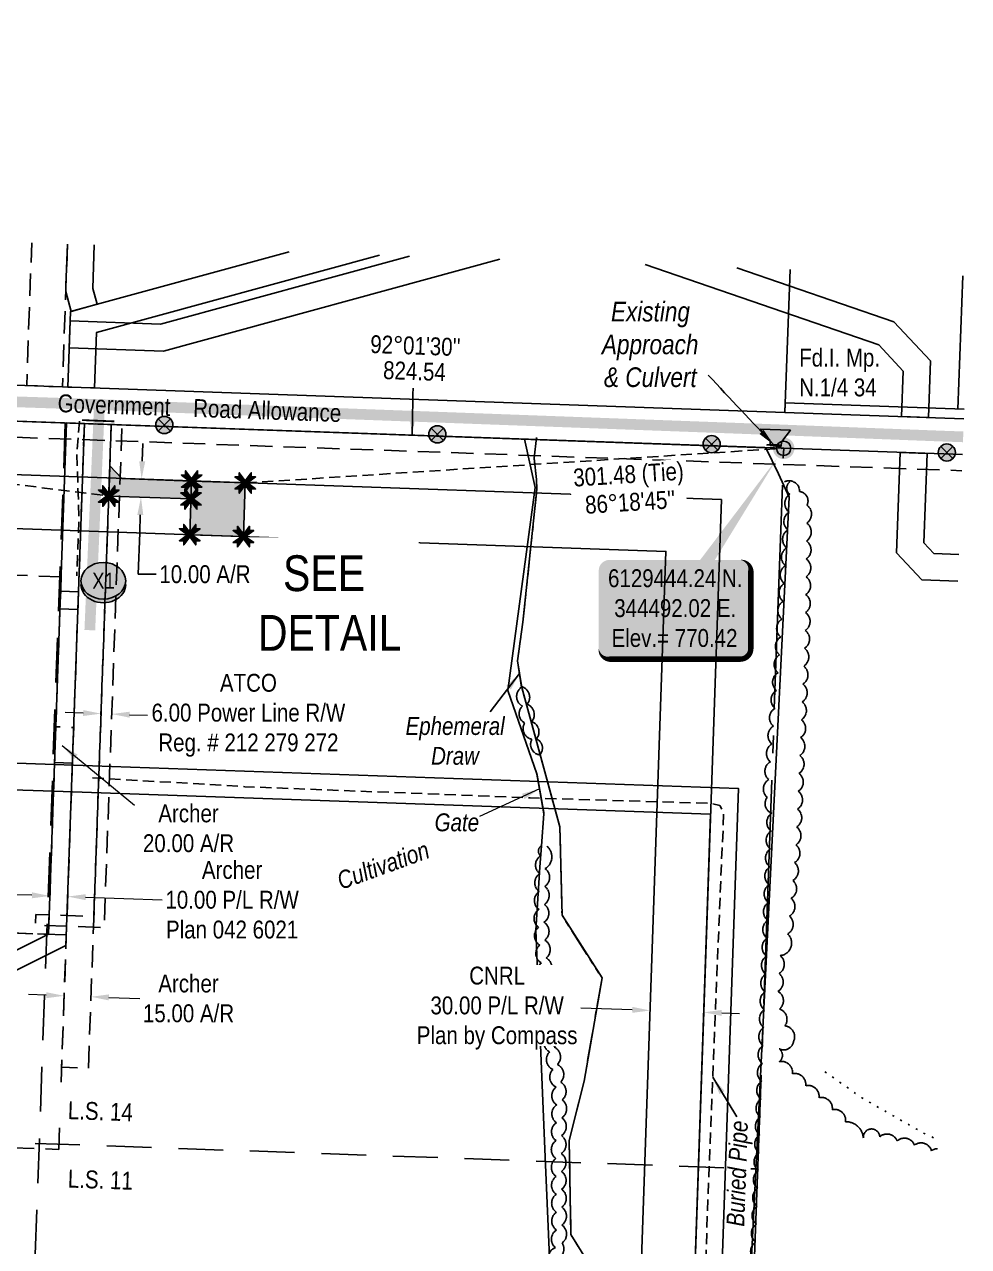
# Model space of a CAD drawing. Extents: x 342350 to 345869, y 6127530 to 6133698.
# Drawn here: x 344068 to 344595, y 6128998 to 6129681 of the extents above; entities that cross this region are included whole.
import ezdxf
from ezdxf.enums import TextEntityAlignment as Align

# ---------------------------------------------------------------- set-up
doc = ezdxf.new("R2010")
doc.units = 0
doc.header["$LTSCALE"] = 5
doc.header["$PDSIZE"] = 0.5
for name, pattern in [('0', [1, 1, 0]), ('foc-ACCESSROAD', [3.75, 2.5, -1.25]), ('foc-FLOWLINE', [3.75, 2.5, -1.25]), ('foc-LSD', [8, 5, -3]), ('foc-QUARTERLINE', [33, 25, -3, 2, -3]), ('foc-TIELINE', [1.875, 1.25, -0.625]), ('foc-TOPO', [1, 0.2, -0.8]), ('foc-TOPO-ephemeral', [6.25, 3.125, -0.625, 0.625, -0.625, 0.625, -0.625]), ('POWERLINE5', [7.8, 2.4, -0.6, 0.6, -0.6, 0.6, -0.6, 2.4]), ('UG_PIPE', [1.875, 1.25, -0.625])]:
    doc.linetypes.add(name, pattern=pattern)
doc.layers.get('Defpoints').update_dxf_attribs({"color": 9})
for name, color, linetype in [('AS-FENCE', 48, 'foc-FENCE'), ('AS-PIPE-UG', 44, 'UG_PIPE'), ('AS-PIPE-UG-T', 44, 'Continuous'), ('AS-POWER', 104, 'foc-POWER'), ('AS-POWER-EXISTING', 72, 'POWERLINE5'), ('AS-ROADS', 254, 'Continuous'), ('C-RW', 13, 'Continuous'), ('DETAIL-T', 7, 'Continuous'), ('F-AR', 190, 'foc-ACCESSROAD'), ('F-EZE', 190, 'foc-FLOWLINE'), ('F-RW', 190, 'Continuous'), ('F-WS', 190, 'foc-ACCESSROAD'), ('L-BD', 7, 'Continuous'), ('L-MON', 1, 'Continuous'), ('L-QSEC', 8, 'foc-QUARTERLINE'), ('L-ROAD-T', 7, 'Continuous'), ('L-SEC', 7, 'Continuous'), ('L-SECTION-LSD', 7, 'foc-LSD'), ('L-TIE', 7, 'foc-TIELINE'), ('L-TITLEDB', 4, 'Continuous'), ('P-CROSSINGS', 250, 'Continuous'), ('P-PROPOSED', 10, 'Continuous'), ('P-PROPOSED-H', 21, 'Continuous'), ('P-TXT', 4, 'Continuous'), ('T-BUSH', 110, '0'), ('T-DRAW', 143, 'foc-TOPO-ephemeral'), ('T-GENERAL', 48, 'foc-TOPO'), ('T-WATER-T', 170, 'Continuous')]:
    doc.layers.add(name, color=color, linetype=linetype)
for name, color, linetype, lineweight in [('AS-GENERAL', 48, 'Continuous', 18), ('C-RW-T', 13, 'Continuous', 9), ('F-AR-T', 190, 'Continuous', 9), ('F-EZE-T', 190, 'Continuous', 9), ('F-RW-T', 190, 'Continuous', 9), ('T-TEXT', 48, 'Continuous', 18)]:
    doc.layers.add(name, color=color, linetype=linetype, lineweight=lineweight)
doc.styles.add('100L', font='ARIALN.TTF', dxfattribs={"height": 11})
doc.styles.add('80', font='ARIALN.TTF', dxfattribs={"height": 10})
doc.styles.add('80CG', font='ARIALN.TTF', dxfattribs={"height": 10})
doc.styles.add('80L', font='ARIALN.TTF', dxfattribs={"height": 10})
doc.styles.add('80LS', font='ARIALNI.TTF', dxfattribs={"height": 10})
doc.styles.add('Crossing', font='ARIALN.TTF', dxfattribs={"height": 10})
doc.styles.add('foc-LtypeFont', font='ARIALN.TTF', dxfattribs={"height": 7.35})
doc.linetypes.add('foc-FENCE', pattern='A,10,-1,["X",foc-LtypeFont,S=0.2,R=0,X=-0.625,Y=-0.75],-1.24', length=12.24)
doc.linetypes.add('foc-POWER', pattern='A,6,-1,["P",foc-LtypeFont,S=0.2,R=0,X=-0.625,Y=-0.75],-1.24,4', length=12.24)
doc.linetypes.add('foc-TOPO-flowdirection-NOLINE', pattern='A,0,[">",foc-LtypeFont,S=0.3,R=0,X=0,Y=-0.945],-20,[">",foc-LtypeFont,S=0.3,R=0,X=0,Y=-0.945],0', length=20)
doc.dimstyles.new('Compass 5 000', dxfattribs={"dimscale": 5, "dimtxt": 9, "dimasz": 2, "dimexe": 0.2, "dimexo": 0.0625, "dimgap": 0.5, "dimtad": 0, "dimtih": 1, "dimtoh": 1, "dimzin": 0, "dimdsep": 46, "dimtxsty": '80CG', "dimcen": 0.1, "dimse1": 1, "dimse2": 1, "dimclrd": 256, "dimclrt": 256, "dimaunit": 1, "dimadec": 4, "dimazin": 0, "dimtfac": 0.06, "dimtofl": 0, "dimtmove": 0, "dimatfit": 1, "dimfxl": 0.2, "dimtolj": 1, "dimtzin": 0, "dimlwd": -1, "dimarcsym": 0})

# ---------------------------------------------------------------- blocks, each defined once
blk = doc.blocks.new('fdia')
at = {"color": 255, "const_width": 1}
blk.add_lwpolyline([(-0.5, 0, 1), (0.5, 0, 1)], format="xyb", close=True, dxfattribs=at)
blk = doc.blocks.new('Fdiaa')
blk.add_blockref('fdia', (0, 0))
blk = doc.blocks.new('fdib')
at = {"color": 1, "const_width": 1.6}
blk.add_lwpolyline([(-0.4, 0, 1), (0.4, 0, 1)], format="xyb", close=True, dxfattribs=at)
at = {"color": 1}
blk.add_circle((0, 0), 0.8, dxfattribs=at)
blk = doc.blocks.new('Fdibb')
blk.add_blockref('fdib', (0, 0))
blk = doc.blocks.new('fdicc')
for name in ['Fdibb', 'Fdiaa']:
    blk.add_blockref(name, (0, 0))
blk = doc.blocks.new('FDI')
blk.add_blockref('fdicc', (0, 0))
blk = doc.blocks.new('POWERPOLE')
h = blk.add_hatch(color=255)
edge = h.paths.add_edge_path()
edge.add_arc((0, 0), 0.96, 0, 360)
at = {"linetype": 'Continuous'}
for p, q in [((0.68, -0.68), (-0.68, 0.68)), ((-0.68, -0.68), (0.68, 0.68))]:
    blk.add_line(p, q, dxfattribs=at)
blk.add_circle((0, 0), 0.96, dxfattribs=at)
blk = doc.blocks.new('*D481')
at = {"layer": 'Defpoints', "color": 0, "transparency": 16777216}
for p in [(344083.5, 6129236.08), (344093.49, 6129235.74), (344092.02, 6129193.65)]:
    blk.add_point(p, dxfattribs=at)
at = {"layer": 'F-RW-T', "transparency": 16777216}
for p, q in [((344072.03, 6129194.35), (344062.04, 6129194.7)), ((344102.01, 6129193.3), (344144.78, 6129191.81))]:
    blk.add_line(p, q, dxfattribs=at)
for points in [[(344072.09, 6129196.02), (344071.97, 6129192.69), (344082.02, 6129194)], [(344102.07, 6129194.97), (344101.95, 6129191.64), (344092.02, 6129193.65)]]:
    blk.add_solid(points, dxfattribs=at)
at = {"layer": 'F-RW-T', "transparency": 16777216, "insert": (344183.86, 6129191.81), "char_height": 10, "attachment_point": 5, "style": '80CG'}
blk.add_mtext('\\A1;Archer\\P10.00 P/L R/W\\PPlan 042 6021', dxfattribs=at)
blk = doc.blocks.new('*D489')
at = {"layer": 'Defpoints', "color": 0, "transparency": 16777216}
for p in [(343766.46, 6129469.91), (344250.03, 6129452.79), (344249.71, 6129443.81)]:
    blk.add_point(p, dxfattribs=at)
at = {"layer": 'F-EZE-T', "transparency": 16777216}
for p, q in [((343766.82, 6129479.9), (343768.68, 6129532.68)), ((343768.68, 6129532.68), (343778.68, 6129532.68)), ((343765.79, 6129450.93), (343765.44, 6129440.94))]:
    blk.add_line(p, q, dxfattribs=at)
for points in [[(343765.15, 6129479.96), (343768.48, 6129479.84), (343766.46, 6129469.91)], [(343764.13, 6129450.99), (343767.46, 6129450.87), (343766.14, 6129460.92)]]:
    blk.add_solid(points, dxfattribs=at)
at = {"layer": 'F-EZE-T', "transparency": 16777216, "insert": (343839.93, 6129532.68), "char_height": 10, "attachment_point": 5, "style": '80CG'}
blk.add_mtext('\\A1;ATCO\\P9.00 Transmission Line\\PReg. # 082 121 244\\P9.00 Power Line R/W\\PReg. # 882 113 302', dxfattribs=at)
blk = doc.blocks.new('*D490')
at = {"layer": 'Defpoints', "color": 0, "transparency": 16777216}
for p in [(344091.76, 6129186.69), (344106.74, 6129186.16), (344105.03, 6129137.63)]:
    blk.add_point(p, dxfattribs=at)
at = {"layer": 'F-AR-T', "transparency": 16777216}
for p, q in [((344080.05, 6129138.52), (344070.05, 6129138.87)), ((344115.02, 6129137.28), (344132.23, 6129136.67))]:
    blk.add_line(p, q, dxfattribs=at)
for points in [[(344080.11, 6129140.18), (344079.99, 6129136.85), (344090.04, 6129138.16)], [(344115.08, 6129138.95), (344114.96, 6129135.61), (344105.03, 6129137.63)]]:
    blk.add_solid(points, dxfattribs=at)
at = {"layer": 'F-AR-T', "transparency": 16777216, "insert": (344159.51, 6129136.67), "char_height": 10, "attachment_point": 5, "style": '80CG'}
blk.add_mtext('\\A1;Archer\\P15.00 A/R', dxfattribs=at)
blk = doc.blocks.new('*D491')
at = {"layer": 'Defpoints', "color": 0, "transparency": 16777216}
for p in [(344110.91, 6129303.95), (344116.91, 6129303.74), (344110.63, 6129295.9)]:
    blk.add_point(p, dxfattribs=at)
at = {"layer": 'F-EZE-T', "transparency": 16777216}
for p, q in [((344100.63, 6129296.25), (344090.64, 6129296.6)), ((344126.62, 6129295.33), (344136.61, 6129294.98))]:
    blk.add_line(p, q, dxfattribs=at)
for points in [[(344100.69, 6129297.92), (344100.57, 6129294.59), (344110.63, 6129295.9)], [(344126.67, 6129297), (344126.56, 6129293.67), (344116.62, 6129295.69)]]:
    blk.add_solid(points, dxfattribs=at)
at = {"layer": 'F-EZE-T', "transparency": 16777216, "insert": (344192.97, 6129294.98), "char_height": 10, "attachment_point": 5, "style": '80CG'}
blk.add_mtext('\\A1;ATCO\\P6.00 Power Line R/W\\PReg. # 212 279 272', dxfattribs=at)
blk = doc.blocks.new('*D632')
at = {"layer": 'C-RW-T', "transparency": 16777216}
for p, q in [((344407.43, 6129130.31), (344378.66, 6129131.3)), ((344457.4, 6129128.59), (344467.39, 6129128.25))]:
    blk.add_line(p, q, dxfattribs=at)
for points in [[(344407.49, 6129131.97), (344407.38, 6129128.64), (344417.43, 6129129.96)], [(344457.45, 6129130.26), (344457.34, 6129126.93), (344447.4, 6129128.93)]]:
    blk.add_solid(points, dxfattribs=at)
at = {"layer": 'Defpoints', "color": 0, "transparency": 16777216}
for p in [(344447.4, 6129128.93), (344416.63, 6129106.82), (344446.61, 6129105.79)]:
    blk.add_point(p, dxfattribs=at)
at = {"layer": 'C-RW-T', "transparency": 16777216, "insert": (344331.93, 6129131.3), "char_height": 10, "attachment_point": 5, "style": '80CG', "bg_fill": 3, "box_fill_scale": 1.1, "bg_fill_color": 256, "bg_fill_true_color": 13158600, "bg_fill_transparency": 0}
blk.add_mtext('\\A1;CNRL\\P30.00 P/L R/W\\PPlan by Compass', dxfattribs=at)
blk = doc.blocks.new('*D842')
at = {"layer": 'Defpoints', "color": 0, "linetype": 'Continuous', "transparency": 16777216}
for p in [(344139.39, 6129426.75), (344132.94, 6129416.98), (344139.03, 6129416.76)]:
    blk.add_point(p, dxfattribs=at)
at = {"layer": 'P-TXT', "transparency": 16777216}
for p, q in [((344133.64, 6129436.96), (344133.99, 6129446.96)), ((344132.58, 6129406.98), (344132.23, 6129396.99)), ((344131.41, 6129373.81), (344132.23, 6129396.99)), ((344141.41, 6129373.81), (344131.41, 6129373.81))]:
    blk.add_line(p, q, dxfattribs=at)
at = {"layer": 'P-TXT', "linetype": 'Continuous', "transparency": 16777216}
for points in [[(344131.97, 6129437.02), (344135.31, 6129436.9), (344133.29, 6129426.97)], [(344130.92, 6129407.04), (344134.25, 6129406.93), (344132.94, 6129416.98)]]:
    blk.add_solid(points, dxfattribs=at)
at = {"layer": 'P-TXT', "linetype": 'Continuous', "transparency": 16777216, "insert": (344168.7, 6129373.81), "char_height": 10, "attachment_point": 5, "style": '80CG'}
blk.add_mtext('\\A1;10.00 A/R', dxfattribs=at)
blk = doc.blocks.new('xing2')
h = blk.add_hatch(color=50)
h.dxf.hatch_style = 1
edge = h.paths.add_edge_path()
edge.add_ellipse((0, 0), major_axis=(-12.5, 0), ratio=0.816297, start_angle=0, end_angle=360)
h = blk.add_hatch(color=250)
h.dxf.hatch_style = 1
edge = h.paths.add_edge_path()
edge.add_ellipse((0, -2.05), major_axis=(-12.5, 0), ratio=0.816297, start_angle=0, end_angle=180)
edge.add_line((12.5, -2.05), (12.5, 0))
edge.add_ellipse((0, 0), major_axis=(-12.5, 0), ratio=0.816297, start_angle=0, end_angle=180, ccw=False)
edge.add_line((-12.5, 0), (-12.5, -2.05))
at = {"color": 250}
blk.add_ellipse((0, 0), major_axis=(-12.5, 0), ratio=0.816297, dxfattribs=at)
blk.add_ellipse((0, -2.05), major_axis=(-12.5, 0), ratio=0.816297, start_param=0, end_param=3.141593, dxfattribs=at)
at = {"color": 250, "style": 'Crossing'}
blk.add_attdef('CROSSING', text='', height=9, dxfattribs=at).set_placement((0.09, 0.02), align=Align.MIDDLE_CENTER)
at = {"color": 250, "style": 'Crossing', "flags": 1}
for tag, p in [('OWNER', (0.09, -12.49)), ('DESCRIPTION', (0.09, -25.77)), ('LOCATION', (0.09, -39.3)), ('DWG_REF', (0.09, -52.84))]:
    blk.add_attdef(tag, text='', height=9, dxfattribs=at).set_placement(p, align=Align.MIDDLE_CENTER)
blk = doc.blocks.new('*U851')
h = blk.add_hatch(color=254)
edge = h.paths.add_edge_path()
edge.add_line((-36.5, -28.5), (36.5, -28.5))
edge.add_arc((36.5, -22.5), 6, 270, 360)
edge.add_line((42.5, -22.5), (42.5, 21))
edge.add_arc((36.5, 21), 6, 0, 90)
edge.add_line((36.5, 27), (-36.5, 27))
edge.add_arc((-36.5, 21), 6, 90, 180)
edge.add_line((-42.5, 21), (-42.5, -22.5))
edge.add_arc((-36.5, -22.5), 6, 180, 270)
at = {"color": 1, "flags": 128}
blk.add_lwpolyline([(57.56, 84.29, 0, 10, 0), (0, 0, 5, 5, 0)], format="xyseb", dxfattribs=at)
blk.add_lwpolyline([(-36.5, -28.5, 3, 3, 0), (36.5, -28.5, 3, 3, 0.414214), (42.5, -22.5, 3, 3, 0), (42.5, 21, 3, 0, 0.414214), (36.5, 27, 0, 0, 0), (-36.5, 27, 0, 0, 0.414214), (-42.5, 21, 0, 0, 0), (-42.5, -22.5, 0, 3, 0.414214)], format="xyseb", close=True, dxfattribs=at)
at = {"color": 1, "style": '80'}
blk.add_attdef('ENTER_TEXT_001', (-35.99, -5), '', height=10, dxfattribs=at)
blk = doc.blocks.new('TEMP')
h = blk.add_hatch(color=255)
h.dxf.hatch_style = 1
h.paths.add_polyline_path([(0, 0.25), (-0.67, 1.15), (-0.67, 0.67), (-1.15, 0.67), (-0.25, 0), (-1.15, -0.67), (-0.67, -0.67), (-0.67, -1.15), (0, -0.25), (0.67, -1.15), (0.67, -0.67), (1.15, -0.67), (0.25, 0), (1.15, 0.67), (0.67, 0.67), (0.67, 1.15)])
h.paths.add_polyline_path([(0.57, 0.85), (0.57, 0.57), (0.85, 0.57), (0.08, 0), (0.85, -0.57), (0.57, -0.57), (0.57, -0.85), (0, -0.08), (-0.57, -0.85), (-0.57, -0.57), (-0.85, -0.57), (-0.08, 0), (-0.85, 0.57), (-0.57, 0.57), (-0.57, 0.85), (0, 0.08)], flags=16)
h = blk.add_hatch(color=1)
h.dxf.hatch_style = 1
h.paths.add_polyline_path([(0, 0.08), (-0.57, 0.85), (-0.57, 0.57), (-0.85, 0.57), (-0.08, 0), (-0.85, -0.57), (-0.57, -0.57), (-0.57, -0.85), (0, -0.08), (0.57, -0.85), (0.57, -0.57), (0.85, -0.57), (0.08, 0), (0.85, 0.57), (0.57, 0.57), (0.57, 0.85)])
at = {"color": 1}
for p, q in [((-0.08, 0), (0.08, 0)), ((0, 0.08), (0, -0.08))]:
    blk.add_line(p, q, dxfattribs=at)
at = {"color": 255, "flags": 128}
blk.add_lwpolyline([(-0.25, 0), (-1.15, 0.67), (-0.67, 0.67), (-0.67, 1.15), (0, 0.25), (0.67, 1.15), (0.67, 0.67), (1.15, 0.67), (0.25, 0), (1.15, -0.67), (0.67, -0.67), (0.67, -1.15), (0, -0.25), (-0.67, -1.15), (-0.67, -0.67), (-1.15, -0.67)], close=True, dxfattribs=at)
at = {"color": 1, "flags": 128}
blk.add_lwpolyline([(-0.08, 0), (-0.85, 0.57), (-0.57, 0.57), (-0.57, 0.85), (0, 0.08), (0.57, 0.85), (0.57, 0.57), (0.85, 0.57), (0.08, 0), (0.85, -0.57), (0.57, -0.57), (0.57, -0.85), (0, -0.08), (-0.57, -0.85), (-0.57, -0.57), (-0.85, -0.57)], close=True, dxfattribs=at)

msp = doc.modelspace()

# ---------------------------------------------------------------- hatches: boundary and pattern name
at = {"layer": 'AS-ROADS'}
h = msp.add_hatch(color=256, dxfattribs=at)
h.dxf.hatch_style = 1
h.paths.add_polyline_path([(344478.955, 6129454.958), (344484.338, 6129448.801), (344484.63, 6129445.763), (344490.491, 6129445.118), (344490.998, 6129448.083), (344495.751, 6129454.314)])
at = {"layer": 'P-PROPOSED-H', "linetype": 'Continuous'}
h = msp.add_hatch(color=256, dxfattribs=at)
h.dxf.hatch_style = 1
h.paths.add_polyline_path([(344115.284, 6129427.539), (344115.532, 6129434.533), (344122.278, 6129427.292), (344161.245, 6129425.914), (344160.892, 6129415.923), (344114.93, 6129417.548)])
h = msp.add_hatch(color=256, dxfattribs=at)
h.dxf.hatch_style = 1
h.paths.add_polyline_path([(344191.22, 6129424.854), (344190.16, 6129394.88), (344160.185, 6129395.94), (344161.245, 6129425.914)])

# ---------------------------------------------------------------- linework, layer by layer
at = {"layer": 'AS-FENCE', "flags": 128}
for points in [[(343688.274, 6129472.673), (344482.09, 6129444.574)], [(344356.246, 6129110.722), (344353.616, 6129174.842), (344355.76, 6129210.06), (344356.674, 6129222.066), (344358.088, 6129239.938), (344354.128, 6129262.228), (344337.974, 6129308.892), (344353.232, 6129422.286), (344347.243, 6129449.361)], [(344482.09, 6129444.574), (344489.062, 6129429.962), (344495.024, 6129416.864), (344470.614, 6128923.982), (344461.045, 6128635.523), (344462.445, 6128633.562), (344460.444, 6128539.238)], [(344367.005, 6128850.423), (344364.295, 6128918.259), (344358.665, 6129052.477), (344356.246, 6129110.722)]]:
    msp.add_lwpolyline(points, dxfattribs=at)
at = {"layer": 'AS-FENCE', "const_width": 1, "flags": 128}
msp.add_lwpolyline([(344358.088, 6129239.938), (344354.128, 6129262.228)], dxfattribs=at)
at = {"layer": 'AS-GENERAL', "const_width": 1, "flags": 128}
for points in [[(344118.012, 6129459.291), (344100.032, 6129460.009)], [(344482.415, 6129446.207), (344490.853, 6129446.006)]]:
    msp.add_lwpolyline(points, dxfattribs=at)
at = {"layer": 'AS-PIPE-UG', "flags": 128}
for points in [[(344098.6, 6129459.371), (344097.084, 6129441.763), (344098.333, 6129405.126), (344097.044, 6129372.982)], [(344434.194, 6128540.165), (344438.374, 6128641.044), (344441.078, 6128772.75), (344450.006, 6129034.047), (344457.579, 6129220.59), (344458.242, 6129231.349), (344458.385, 6129241.194), (344456.272, 6129244.613), (344451.499, 6129245.731), (344350.392, 6129248.815), (344191.012, 6129255.083), (344105.312, 6129260.11)]]:
    msp.add_lwpolyline(points, dxfattribs=at)
at = {"layer": 'AS-POWER', "flags": 128}
msp.add_lwpolyline([(343688.274, 6129472.673), (344492.02, 6129444.239), (344591.936, 6129440.706)], dxfattribs=at)
msp.add_lwpolyline([(344088.06, 6129364.428), (344098.052, 6129364.075), (344097.7, 6129354.084), (344087.708, 6129354.436)], close=True, dxfattribs=at)
at = {"layer": 'AS-ROADS', "const_width": 5.999, "flags": 128}
for points in [[(343568.63, 6129487.011), (343686.253, 6129482.555), (344098.452, 6129469.069), (344478.702, 6129454.968), (344581.91, 6129451.011), (344592.293, 6129450.654)], [(344109.631, 6129465.967), (344104.368, 6129342.564)]]:
    msp.add_lwpolyline(points, dxfattribs=at)
at = {"layer": 'AS-ROADS', "flags": 128}
msp.add_lwpolyline([(344478.955, 6129454.958), (344484.338, 6129448.801), (344484.63, 6129445.763), (344490.491, 6129445.118), (344490.998, 6129448.083), (344495.751, 6129454.314)], close=True, dxfattribs=at)
at = {"layer": 'C-RW', "flags": 128}
msp.add_lwpolyline([(344427.182, 6128540.413), (344457.25, 6129415.551), (343949.752, 6129433.439), (343823.648, 6129315.922), (343682.686, 6129320.891), (343681.583, 6129290.918), (343835.007, 6129285.51), (343961.111, 6129403.027), (344426.246, 6129386.632), (344397.207, 6128541.473)], dxfattribs=at)
at = {"layer": 'F-AR', "flags": 128}
for points in [[(344101.358, 6129458.059), (344088.631, 6129098.304), (344103.618, 6129097.773), (344116.345, 6129457.529)], [(344084.665, 6129268.553), (344094.642, 6129268.2), (344095.349, 6129288.184), (344085.372, 6129288.537)]]:
    msp.add_lwpolyline(points, close=True, dxfattribs=at)
at = {"layer": 'F-EZE'}
for p, q in [((343687.943, 6129463.681), (344491.696, 6129435.247)), ((344491.702, 6129435.247), (344591.612, 6129431.714))]:
    msp.add_line(p, q, dxfattribs=at)
at = {"layer": 'F-EZE', "flags": 128}
msp.add_lwpolyline([(344091.885, 6129558.435), (344089.079, 6129478.615), (344069.096, 6129479.322), (344071.902, 6129559.142)], dxfattribs=at)
msp.add_lwpolyline([(344116.345, 6129457.529), (344106.618, 6129182.562), (344074.142, 6129183.697), (344073.932, 6129177.702), (344112.4, 6129176.357), (344122.34, 6129457.317)], close=True, dxfattribs=at)
at = {"layer": 'F-RW', "flags": 128}
for points in [[(344091.877, 6129558.435), (344091.059, 6129535.436), (344090.935, 6129531.875), (344093.954, 6129520.806), (344108.42, 6129524.758), (344106.014, 6129533.647), (344106.877, 6129557.905)], [(344266.233, 6129552.267), (344108.146, 6129509.039), (344107.06, 6129477.983), (344092.078, 6129478.513), (344093.545, 6129520.695), (344215.663, 6129554.056)], [(344282.975, 6129551.675), (344143.841, 6129513.692), (344093.364, 6129515.481), (344092.842, 6129500.493), (344145.589, 6129498.624), (344333.386, 6129549.891)], [(344414.646, 6129547.017), (344545.104, 6129502.043), (344558.754, 6129487.418), (344557.851, 6129462.036), (344572.838, 6129461.507), (344573.963, 6129493.102), (344553.521, 6129515.005), (344465.923, 6129545.203)], [(344589.389, 6129369.931), (344569.202, 6129370.644), (344555.135, 6129385.757), (344557.135, 6129441.937), (344572.122, 6129441.403), (344570.343, 6129391.429), (344575.944, 6129385.412), (344589.929, 6129384.918)], [(344427.182, 6128540.413), (344451.208, 6129239.684), (344084.101, 6129252.53), (344026.664, 6129254.52), (344029.397, 6129331.958), (344044.385, 6129331.429), (344042.181, 6129269.003), (344084.63, 6129267.518), (344466.71, 6129254.147), (344442.169, 6128539.884)]]:
    msp.add_lwpolyline(points, dxfattribs=at)
msp.add_lwpolyline([(344027.802, 6129134.858), (344091.033, 6129166.212), (344101.361, 6129458.083), (344091.369, 6129458.436), (344081.279, 6129172.592), (344023.363, 6129143.815)], close=True, dxfattribs=at)
at = {"layer": 'F-WS'}
for points in [[(344081.293, 6129172.589), (344088.342, 6129372.395), (343988.426, 6129375.92), (343981.378, 6129176.148)], [(344091.246, 6129172.235), (343971.348, 6129176.476), (343967.106, 6129056.578), (344087.005, 6129052.336)]]:
    msp.add_lwpolyline(points, close=True, dxfattribs=at)
at = {"layer": 'L-QSEC', "flags": 128}
for points in [[(344492.743, 6129464.339), (344495.615, 6129544.152)], [(344463.057, 6128639.186), (344492.02, 6129444.239)]]:
    msp.add_lwpolyline(points, dxfattribs=at)
at = {"layer": 'L-SEC'}
for p, q in [((343688.981, 6129492.773), (344492.731, 6129464.339)), ((343688.274, 6129472.673), (344492.02, 6129444.239)), ((344492.731, 6129464.339), (344592.659, 6129460.806)), ((344492.02, 6129444.239), (344591.936, 6129440.706))]:
    msp.add_line(p, q, dxfattribs=at)
at = {"layer": 'L-SECTION-LSD', "flags": 128}
for points in [[(344090.674, 6129458.177), (344061.537, 6128653.38)], [(343674.119, 6129069.766), (344477.527, 6129041.398)]]:
    msp.add_lwpolyline(points, dxfattribs=at)
at = {"layer": 'L-TIE', "flags": 128}
for points in [[(343668.174, 6129473.384), (344114.93, 6129417.548)], [(344191.22, 6129424.854), (344492.02, 6129444.239)]]:
    msp.add_lwpolyline(points, dxfattribs=at)
at = {"layer": 'L-TITLEDB', "flags": 128}
for points in [[(344589.397, 6129466.208), (344592.032, 6129540.741)], [(344492.731, 6129464.339), (344492.933, 6129469.619), (344592.849, 6129466.085)]]:
    msp.add_lwpolyline(points, dxfattribs=at)
at = {"layer": 'P-PROPOSED', "flags": 128}
for points in [[(344115.284, 6129427.539), (344115.532, 6129434.533), (344122.278, 6129427.292), (344161.245, 6129425.914), (344160.892, 6129415.923), (344114.93, 6129417.548)], [(344191.22, 6129424.854), (344190.16, 6129394.88), (344160.185, 6129395.94), (344161.245, 6129425.914)]]:
    msp.add_lwpolyline(points, close=True, dxfattribs=at)
at = {"layer": 'T-BUSH', "flags": 128}
for points in [[(344459.065, 6128539.286, -0.0972461), (344460.759, 6128540.918, -0.5205671), (344461.138, 6128550.909, -0.5205671), (344461.516, 6128560.899, -0.5205671), (344461.895, 6128570.89, -0.5205671), (344462.274, 6128580.88, -0.5205671), (344462.653, 6128590.871, -0.5205671), (344463.032, 6128600.862, -0.5205671), (344463.411, 6128610.852, -0.5205671), (344463.79, 6128620.843, -0.5205671), (344464.168, 6128630.833, -0.5205671), (344464.031, 6128640.791, -0.5205671), (344464.449, 6128650.78, -0.5205671), (344464.866, 6128660.769, -0.5205671), (344465.283, 6128670.758, -0.5205671), (344465.7, 6128680.747, -0.5205671), (344466.117, 6128690.736, -0.5205671), (344466.536, 6128700.725, -0.5205671), (344466.955, 6128710.714, -0.5205671), (344467.374, 6128720.703, -0.5205671), (344467.793, 6128730.692, -0.5205671), (344468.213, 6128740.681, -0.5205671), (344468.632, 6128750.67, -0.5205671), (344469.051, 6128760.659, -0.5205671), (344469.412, 6128770.65, -0.5205671), (344469.654, 6128780.645, -0.5205671), (344469.896, 6128790.64, -0.5205671), (344470.138, 6128800.635, -0.5205671), (344470.38, 6128810.63, -0.5205671), (344470.622, 6128820.624, -0.5205671), (344470.864, 6128830.619, -0.5205671), (344471.106, 6128840.614, -0.5205671), (344471.349, 6128850.609, -0.5205671), (344471.591, 6128860.604, -0.5205671), (344471.833, 6128870.599, -0.5205671), (344472.075, 6128880.594, -0.5205671), (344472.317, 6128890.589, -0.5205671), (344472.559, 6128900.583, -0.5205671), (344472.903, 6128910.575, -0.5205671), (344473.287, 6128920.566, -0.5205671), (344473.67, 6128930.556, -0.5205671), (344474.054, 6128940.546, -0.5205671), (344474.438, 6128950.537, -0.5205671), (344474.822, 6128960.527, -0.5205671), (344475.205, 6128970.518, -0.5205671), (344475.589, 6128980.508, -0.5205671), (344475.973, 6128990.499, -0.5205671), (344476.357, 6129000.489, -0.5205671), (344476.74, 6129010.479, -0.5205671), (344477.124, 6129020.47, -0.5205671), (344477.508, 6129030.46, -0.5205671), (344477.885, 6129040.451, -0.5205671), (344478.261, 6129050.442, -0.5205671), (344478.637, 6129060.432, -0.5205671), (344479.013, 6129070.423, -0.5205671), (344479.389, 6129080.414, -0.5205671), (344479.765, 6129090.405, -0.5205671), (344480.141, 6129100.395, -0.5205671), (344480.517, 6129110.386, -0.5205671), (344480.893, 6129120.377, -0.5205671), (344481.269, 6129130.368, -0.5205671), (344481.645, 6129140.358, -0.5205671), (344482.021, 6129150.349, -0.5205671), (344482.397, 6129160.34, -0.5205671), (344482.773, 6129170.33, -0.5205671), (344483.149, 6129180.321, -0.5205671), (344483.525, 6129190.312, -0.5205671), (344483.901, 6129200.303, -0.5205671), (344484.277, 6129210.293, -0.5205671), (344484.653, 6129220.284, -0.5205671), (344485.028, 6129230.275, -0.5205671), (344485.404, 6129240.266, -0.5205671), (344482.836, 6129249.082, -0.5205671), (344483.7, 6129259.042, -0.5205671), (344484.563, 6129269.003, -0.5205671), (344485.427, 6129278.963, -0.5205671), (344486.29, 6129288.924, -0.5205671), (344487.154, 6129298.884, -0.5205671), (344488.017, 6129308.844, -0.5205671), (344488.88, 6129318.805, -0.5205671), (344489.692, 6129328.769, -0.5205671), (344490.36, 6129338.745, -0.5205671), (344491.029, 6129348.72, -0.5205671), (344491.697, 6129358.696, -0.5205671), (344492.366, 6129368.671, -0.5205671), (344493.035, 6129378.646, -0.5205671), (344493.703, 6129388.622, -0.5205671), (344494.372, 6129398.597, -0.5205671), (344495.04, 6129408.573, -0.5205671), (344495.462, 6129418.555, -0.5205671), (344495.5, 6129425.483)], [(344492.501, 6129425.515, -0.5585027), (344500.916, 6129420.116, -0.5205671), (344505.033, 6129412.406, -0.5205671), (344504.898, 6129402.409, -0.5205671), (344504.763, 6129392.412, -0.5205671), (344504.628, 6129382.416, -0.5205671), (344504.493, 6129372.419, -0.5205671), (344504.358, 6129362.422, -0.5205671), (344504.223, 6129352.425, -0.5205671), (344504.085, 6129342.428, -0.5205671), (344503.648, 6129332.44, -0.5205671), (344503.211, 6129322.452, -0.5205671), (344502.774, 6129312.463, -0.5205671), (344502.337, 6129302.475, -0.5205671), (344501.9, 6129292.487, -0.5205671), (344501.463, 6129282.499, -0.5205671), (344501.026, 6129272.51, -0.5205671), (344500.589, 6129262.522, -0.5205671), (344500.152, 6129252.534, -0.5205671), (344499.715, 6129242.546, -0.5205671), (344499.278, 6129232.557, -0.5205671), (344498.841, 6129222.569, -0.5205671), (344498.1, 6129212.602, -0.5205671), (344497.136, 6129202.651, -0.5205671), (344496.172, 6129192.7, -0.5205671), (344495.207, 6129182.749, -0.5205671), (344494.243, 6129172.797, -0.6423241), (344490.052, 6129160.626)], [(344365.96, 6128943.598, -0.2395495), (344365.831, 6128949.127, -0.5205671), (344362.612, 6128958.225, -0.5205671), (344362.394, 6128968.22, -0.5205671), (344362.175, 6128978.215, -0.5205671), (344361.957, 6128988.211, -0.5205671), (344364.492, 6128997.415, -0.5205671), (344365.111, 6129007.206, -0.5205671), (344365.029, 6129017.203, -0.5205671), (344364.947, 6129027.201, -0.5205671), (344364.865, 6129037.198, -0.5205671), (344364.783, 6129047.196, -0.5205671), (344364.827, 6129057.193, -0.5205671), (344365.02, 6129067.188, -0.5205671), (344365.213, 6129077.184, -0.5205671), (344364.911, 6129087.139, -0.5205671), (344363.058, 6129096.964, -0.5205671), (344361.206, 6129106.788, -0.5205671), (344360.013, 6129116.703, -0.5205671), (344359.163, 6129126.665, -0.5205671), (344358.313, 6129136.626, -0.5205671), (344357.463, 6129146.588, -0.5205671), (344356.612, 6129156.55, -0.5205671), (344355.762, 6129166.511, -0.5205671), (344355.046, 6129176.477, -0.5205671), (344355.258, 6129186.472, -0.5205671), (344355.471, 6129196.468, -0.5205671), (344355.684, 6129206.464, -0.5205671), (344356.246, 6129216.442, -0.5205671), (344356.674, 6129222.066)], [(344365.631, 6128943.371, 0.5205671), (344365.893, 6128933.377, 0.5205671), (344366.155, 6128923.382, 0.5205671), (344366.417, 6128913.388, 0.5205671), (344374.927, 6128908.264, 0.5205671), (344384.02, 6128904.109, 0.5205671), (344393.114, 6128899.955, 0.5205671), (344401.766, 6128900.36, 0.5205671), (344404.93, 6128907.425, 0.5205671), (344400.502, 6128916.389, 0.5205671), (344392.011, 6128921.221, 0.5205671), (344383.45, 6128926.062, 0.5205671), (344377.719, 6128934.254, 0.5205671), (344372.763, 6128942.934, 0.5205671), (344367.856, 6128951.644, 0.5205671), (344365.551, 6128961.023, 0.5205671), (344365.333, 6128971.018, 0.5205671), (344365.114, 6128981.013, 0.5205671), (344364.896, 6128991.009, 0.5205671), (344368.17, 6129000.011, 0.5205671), (344368.088, 6129010.008, 0.5205671), (344368.006, 6129020.006, 0.5205671), (344367.924, 6129030.003, 0.5205671), (344367.842, 6129040.001, 0.5205671), (344367.76, 6129049.998, 0.5205671), (344367.881, 6129059.995, 0.5205671), (344368.074, 6129069.99, 0.5205671), (344368.267, 6129079.986, 0.5205671), (344367.443, 6129089.897, 0.5205671), (344365.591, 6129099.722, 0.5205671), (344363.739, 6129109.547, 0.5205671), (344362.785, 6129119.494, 0.5205671), (344361.935, 6129129.456, 0.5205671), (344361.085, 6129139.417, 0.5205671), (344360.235, 6129149.379, 0.5205671), (344359.384, 6129159.341, 0.5205671), (344358.534, 6129169.302, 0.5205671), (344358.105, 6129179.277, 0.5205671), (344358.318, 6129189.273, 0.5205671), (344358.531, 6129199.268, 0.5205671), (344358.743, 6129209.264, 0.5205671), (344359.665, 6129221.838, 0.5205671)], [(344490.052, 6129160.626, -0.5205671), (344489.451, 6129150.647, -0.5205671), (344488.849, 6129140.667, -0.5205671), (344489.682, 6129130.745, -0.5205671), (344492.628, 6129121.349, -0.5205671), (344497.488, 6129112.612, -0.5205671), (344489.403, 6129108.597, -0.5205671), (344489.492, 6129101.32, -0.5205671), (344496.91, 6129094.617, -0.5205671), (344504.329, 6129087.915, -0.5205671), (344511.748, 6129081.213, -0.5205671), (344519.166, 6129074.511, -0.5205671), (344526.585, 6129067.809, -0.3880132), (344536.528, 6129058.825, -0.5205671)], [(344536.528, 6129058.825, -1.0144115), (344545.671, 6129059.361, -0.5205671), (344555.399, 6129057.055, -0.5205671), (344565.127, 6129054.749, -0.5205671), (344574.603, 6129051.581, -0.1492169), (344577.977, 6129052.726, -0.1492169)]]:
    msp.add_lwpolyline(points, format="xyb", dxfattribs=at)
msp.add_lwpolyline([(344347.278, 6129290.712, 0.5205671), (344351.36, 6129281.585, 0.5205671), (344355.696, 6129272.825, 0.5205671), (344353.878, 6129281.843, 0.5205671), (344351.28, 6129291.497, 0.5205671), (344348.683, 6129301.151, 0.5205671), (344346.085, 6129310.806, 0.5205671), (344344.826, 6129310.015, 0.5205671), (344346.086, 6129300.097, 0.5205671)], format="xyb", close=True, dxfattribs=at)
at = {"layer": 'T-DRAW', "flags": 128}
msp.add_lwpolyline([(344353.878, 6129450.311), (344352.585, 6129438.69), (344353.932, 6129426.844), (344354.155, 6129421.413), (344346.339, 6129347.065), (344343.274, 6129325.502), (344345.643, 6129310.489), (344366.966, 6129232.711), (344368.169, 6129183.169), (344390.521, 6129148.174), (344380.499, 6129090.494), (344372.222, 6129057.331), (344373.139, 6129004.686), (344414.457, 6128938.049), (344426.008, 6128882.746), (344414.384, 6128863.289), (344397.94, 6128808.401), (344371.569, 6128766.054), (344350.843, 6128747.665)], dxfattribs=at)
at = {"layer": 'T-DRAW', "linetype": 'foc-TOPO-flowdirection-NOLINE', "flags": 128}
msp.add_lwpolyline([(344353.878, 6129450.311), (344352.585, 6129438.69), (344353.932, 6129426.844), (344354.155, 6129421.413), (344346.339, 6129347.065), (344343.274, 6129325.502), (344345.643, 6129310.489), (344366.966, 6129232.711), (344368.169, 6129183.169), (344390.521, 6129148.174), (344380.499, 6129090.494), (344372.222, 6129057.331), (344373.139, 6129004.686), (344414.457, 6128938.049), (344426.008, 6128882.746), (344414.384, 6128863.289), (344397.94, 6128808.401), (344371.569, 6128766.054), (344350.843, 6128747.665)], dxfattribs=at)
at = {"layer": 'T-GENERAL', "flags": 128}
msp.add_lwpolyline([(344515.08, 6129095.728), (344535.694, 6129081.121), (344571.355, 6129060.753), (344578.158, 6129057.743)], dxfattribs=at)

# ---------------------------------------------------------------- block references
at = {"layer": 'AS-POWER-EXISTING'}
for p, xscale, yscale, zscale in [((344145.973, 6129457.303), 4.999999999999899, 4.999999999999899, 4.999999999999899), ((344145.973, 6129457.303), 4.999999999999909, 4.999999999999909, 4.999999999999909), ((344298.524, 6129452.046), 4.999999999999899, 4.999999999999899, 4.999999999999899), ((344298.524, 6129452.046), 4.999999999999909, 4.999999999999909, 4.999999999999909), ((344451.761, 6129446.568), 4.999999999999899, 4.999999999999899, 4.999999999999899), ((344583.171, 6129441.918), 4.999999999999899, 4.999999999999899, 4.999999999999899)]:
    msp.add_blockref('POWERPOLE', p, dxfattribs=dict(at, xscale=xscale, yscale=yscale, zscale=zscale))
at = {"layer": 'DETAIL-T'}
ref = msp.add_blockref('*U851', (344431.176, 6129354.849), dxfattribs=dict(at, xscale=0.99978011, yscale=0.99978011, zscale=0.99978011))
ref.add_attrib('ENTER_TEXT_001', '6129444.24 N.', (344393.889, 6129366.619), dxfattribs={"layer": '0', "color": 1, "height": 9.9978, "style": '80'})
ref.add_attrib('ENTER_TEXT_002', '344492.02 E.', (344397.363, 6129349.915), dxfattribs={"layer": '0', "color": 1, "height": 9.9978, "style": '80'})
ref.add_attrib('ENTER_TEXT_003', 'Elev.= 770.42', (344395.839, 6129333.211), dxfattribs={"layer": '0', "color": 1, "height": 9.9978, "style": '80'})
at = {"layer": 'L-MON'}
for xscale, yscale, zscale in [(4.999999999999899, 4.999999999999899, 4.999999999999899), (4.999999999999909, 4.999999999999909, 4.999999999999909)]:
    msp.add_blockref('FDI', (344492.02, 6129444.239), dxfattribs=dict(at, xscale=xscale, yscale=yscale, zscale=zscale))
at = {"layer": 'L-MON', "linetype": 'Continuous', "xscale": 4.99890055, "yscale": 4.99890055, "zscale": 4.99890055}
for p in [(344161.245, 6129425.914), (344191.22, 6129424.854), (344114.93, 6129417.548), (344160.892, 6129415.923), (344160.185, 6129395.94)]:
    msp.add_blockref('TEMP', p, dxfattribs=at)
at = {"layer": 'P-CROSSINGS', "linetype": 'Continuous', "xscale": 0.99978011, "yscale": 0.99978011, "zscale": 0.99978011}
msp.add_blockref('xing2', (344111.936, 6129370.167), dxfattribs=at).add_auto_attribs({'CROSSING': 'X1'})

# ---------------------------------------------------------------- texts
at = {"layer": 'AS-PIPE-UG-T', "insert": (344459.993, 6129009.405), "char_height": 9.9978, "attachment_point": 1, "rotation": 88.032183, "style": '80L'}
msp.add_mtext_dynamic_manual_height_columns('{\\fArial Narrow|b0|i1|c0|p34;Buried Pipe}', width=59.03588, gutter_width=50, heights=[0], dxfattribs=at)
at = {"layer": 'F-AR-T', "insert": (344159.514, 6129231.758), "char_height": 9.9978, "attachment_point": 5, "style": '80CG'}
msp.add_mtext('\\A1;Archer\\P20.00 A/R', dxfattribs=at)
at = {"layer": 'L-BD', "linetype": 'Continuous', "insert": (344255.376, 6129507.733), "char_height": 9.9978, "width": 61.15749, "attachment_point": 1, "rotation": 357.9739, "line_spacing_factor": 0.855, "style": '80L'}
msp.add_mtext("\\pi5.89454;92°01'30''\\P\\pi13.57362;824.54", dxfattribs=at)
at = {"layer": 'L-MON', "insert": (344500.657, 6129499.943), "char_height": 9.9978, "attachment_point": 1, "style": '80L'}
msp.add_mtext_dynamic_manual_height_columns('Fd.I. Mp.\\PN.1/4 34', width=44.3292, gutter_width=50, heights=[0], dxfattribs=at)
at = {"layer": 'L-ROAD-T', "style": '80L'}
msp.add_text('Government    Road Allowance', height=9.9978, rotation=357.97495, dxfattribs=at).set_placement((344165.631, 6129466.719), align=Align.MIDDLE_CENTER)
at = {"layer": 'T-TEXT', "style": '80LS'}
msp.add_text('Cultivation', height=9.9978, rotation=20, dxfattribs=at).set_placement((344268.212, 6129211.189), align=Align.MIDDLE_CENTER)
at = {"layer": 'T-TEXT', "attachment_point": 1}
for s, width, gutter_width, insert, char_height, style in [('\\pi5.12243;{\\fArial Narrow|b0|i1|c0|p34;Existing \\P\\pi0.05499;Approach\\P\\pi1.21026,t100.18849;& Culvert}', 53.72506, 55, (344390.409, 6129526.162), 10.99758, '100L'), ('{\\fArial Narrow|b0|i1|c0|p34;Gate}', 13.36475, 50, (344297.01, 6129240.15), 9.9978, '80L')]:
    msp.add_mtext_dynamic_manual_height_columns(s, width=width, gutter_width=gutter_width, heights=[0], dxfattribs=dict(at, insert=insert, char_height=char_height, style=style))
at = {"layer": 'T-WATER-T', "insert": (344291.857, 6129293.994), "char_height": 9.9978, "attachment_point": 1, "style": '80L'}
msp.add_mtext_dynamic_manual_height_columns('\\pi-11.0861;{\\fArial Narrow|b0|i1|c0|p34;Ephemeral \\P\\pi3.17747;Draw}', width=33.14305, gutter_width=49.989, heights=[0], dxfattribs=at)

# ---------------------------------------------------------------- dimensions: what is measured, and where the dimension line sits
at = {"layer": 'F-AR-T'}
dim = msp.add_linear_dim(base=(344105.028, 6129137.634), p1=(344091.757, 6129186.689), p2=(344106.745, 6129186.158), angle=357.973906, text='Archer\\P15.00 A/R', dimstyle='Compass 5 000', dxfattribs=at)
dim.commit()
dim.dimension.update_dxf_attribs({"geometry": '*D490', "text_midpoint": (344159.514, 6129136.672), "dimtype": 161})
at = {"layer": 'F-RW-T'}
dim = msp.add_linear_dim(base=(344092.015, 6129193.654), p1=(344083.496, 6129236.085), p2=(344093.486, 6129235.735), angle=357.997781, text='Archer\\P10.00 P/L R/W\\PPlan 042 6021', dimstyle='Compass 5 000', dxfattribs=at)
dim.commit()
dim.dimension.update_dxf_attribs({"geometry": '*D481', "text_midpoint": (344183.862, 6129191.81), "dimtype": 161})

# ---------------------------------------------------------------- leaders
at = {"layer": 'AS-PIPE-UG-T'}
msp.add_leader([(344452.378, 6129092.647), (344465.829, 6129070.508)], dimstyle='Compass 5 000', dxfattribs=at)
at = {"layer": 'F-AR-T'}
msp.add_leader([(344088.851, 6129278.058), (344129.355, 6129244.746)], dimstyle='Compass 5 000', dxfattribs=at)
at = {"layer": 'L-BD', "linetype": 'Continuous', "path_type": 1}
msp.add_leader([(344284.442, 6129451.57), (344284.943, 6129477.776)], dimstyle='Compass 5 000', override={"dimgap": 0.5, "dimtad": 0}, dxfattribs=at)
at = {"layer": 'T-TEXT', "path_type": 1}
msp.add_leader([(344486.499, 6129446.11), (344449.887, 6129485.087)], dimstyle='Compass 5 000', override={"dimgap": 0.5, "dimtad": 0}, dxfattribs=at)
at = {"layer": 'T-TEXT'}
msp.add_leader([(344355.62, 6129253.827), (344322.141, 6129238.353)], dimstyle='Compass 5 000', dxfattribs=at)
at = {"layer": 'T-WATER-T'}
msp.add_leader([(344344.408, 6129318.316), (344327.956, 6129297.009)], dimstyle='Compass 5 000', dxfattribs=at)

# ---------------------------------------------------------------- next in the draw order: texts
at = {"layer": 'DETAIL-T', "color": 3, "insert": (344235.201, 6129357.745), "char_height": 19.9956, "width": 85.89734, "attachment_point": 5, "style": '80CG', "bg_fill": 2}
msp.add_mtext('SEE\\P DETAIL', dxfattribs=at)
at = {"layer": 'L-BD', "linetype": 'Continuous', "insert": (344373.879, 6129432.753), "char_height": 9.9978, "width": 61.15749, "attachment_point": 1, "rotation": 3.6733, "line_spacing_factor": 0.935977, "style": '80L', "bg_fill": 3, "box_fill_scale": 1.15, "bg_fill_color": 256, "bg_fill_true_color": 256, "bg_fill_transparency": 0}
msp.add_mtext("\\pi0.27845;301.48 (Tie) \\P\\pi5.89454;86°18'45''", dxfattribs=at)
at = {"layer": 'L-SECTION-LSD', "char_height": 9.9978, "attachment_point": 1, "rotation": 357.977737, "style": '100L', "bg_fill": 3, "box_fill_scale": 1.5, "bg_fill_color": 256, "bg_fill_transparency": 0}
for s, width, insert in [('L.S. 14', 36.99006, (344092.301, 6129079.262)), ('L.S. 11', 36.44148, (344092.301, 6129040.985))]:
    msp.add_mtext_dynamic_manual_height_columns(s, width=width, gutter_width=54.988, heights=[0], dxfattribs=dict(at, insert=insert))

# ---------------------------------------------------------------- next in the draw order: dimensions: what is measured, and where the dimension line sits
at = {"layer": 'C-RW-T'}
dim = msp.add_linear_dim(base=(344447.402, 6129128.935), p1=(344416.632, 6129106.822), p2=(344446.607, 6129105.792), angle=358.032154, text='CNRL\\P30.00 P/L R/W\\PPlan by Compass', dimstyle='Compass 5 000', override={"dimtfill": 1}, dxfattribs=at)
dim.commit()
dim.dimension.update_dxf_attribs({"geometry": '*D632', "text_midpoint": (344331.932, 6129131.297), "dimtype": 161})

# ---------------------------------------------------------------- next in the draw order: block references
at = {"layer": 'L-MON', "linetype": 'Continuous', "xscale": 4.99890055, "yscale": 4.99890055, "zscale": 4.99890055}
msp.add_blockref('TEMP', (344190.16, 6129394.88), dxfattribs=at)

# ---------------------------------------------------------------- next in the draw order: dimensions: what is measured, and where the dimension line sits
at = {"layer": 'F-EZE-T'}
for base, p1, p2, angle, text, picture, middle in [((343766.463, 6129469.905), (344249.712, 6129443.807), (344250.03, 6129452.788), 87.972732, 'ATCO\\P9.00 Transmission Line\\PReg. # 082 121 244\\P9.00 Power Line R/W\\PReg. # 882 113 302', '*D489', (343839.93, 6129532.684)), ((344110.627, 6129295.898), (344116.907, 6129303.739), (344110.912, 6129303.951), 177.973906, 'ATCO\\P6.00 Power Line R/W\\PReg. # 212 279 272', '*D491', (344192.974, 6129294.978))]:
    dim = msp.add_linear_dim(base=base, p1=p1, p2=p2, angle=angle, text=text, dimstyle='Compass 5 000', dxfattribs=at)
    dim.commit()
    dim.dimension.update_dxf_attribs({"geometry": picture, "text_midpoint": middle, "dimtype": 161})
at = {"layer": 'P-TXT', "linetype": 'Continuous'}
dim = msp.add_linear_dim(base=(344132.936, 6129416.978), p1=(344139.385, 6129426.755), p2=(344139.033, 6129416.763), angle=267.98133, text='10.00 A/R', dimstyle='Compass 5 000', override={"dimtmove": 1}, dxfattribs=at)
dim.commit()
dim.dimension.update_dxf_attribs({"geometry": '*D842', "text_midpoint": (344137.493, 6129373.81), "dimtype": 161})

doc.saveas('drawing.dxf')
